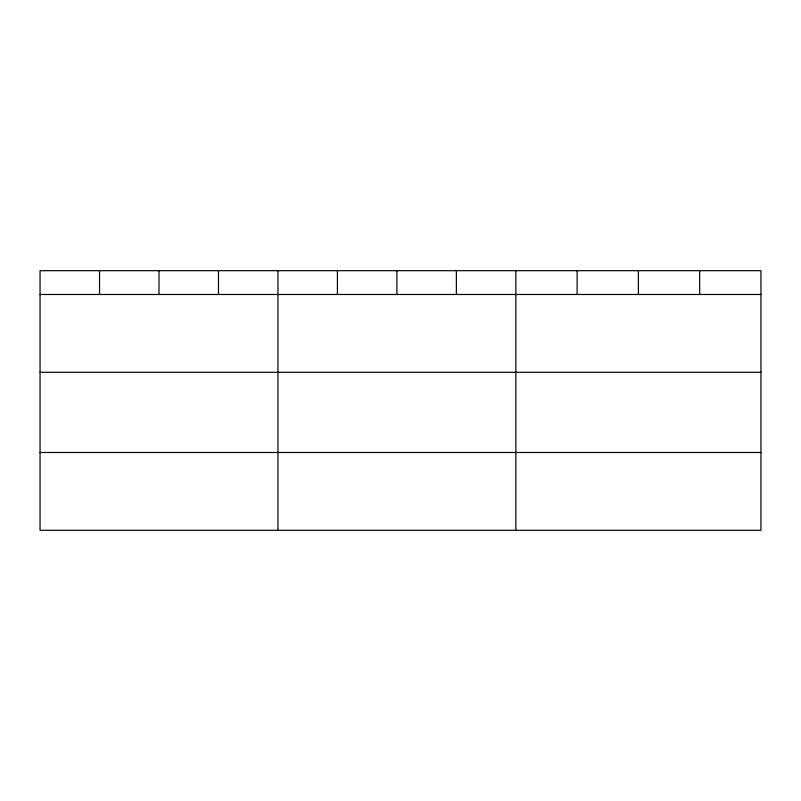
<?xml version="1.0" encoding="UTF-8"?>
<svg xmlns="http://www.w3.org/2000/svg" width="801" height="801" viewBox="0 0 801 801"><rect width="100%" height="100%" fill="white"/><g stroke="black" fill="none" stroke-linecap="round" stroke-linejoin="round"><path stroke-width="1.2" d="M760.95 372.295L760.95 270.688L40.05 270.688L40.05 530.312L760.95 530.312L760.95 372.295L40.05 372.295M40.05 294.478L760.95 294.478M40.05 452.485L760.95 452.485M699.673 270.688L699.673 294.478M638.397 270.688L638.397 294.478M577.12 270.688L577.12 294.478M515.844 270.688L515.844 530.312M456.37 270.688L456.37 294.478M396.895 270.688L396.895 294.478M337.421 270.688L337.421 294.478M277.947 270.688L277.947 530.312M218.473 270.688L218.473 294.478M158.999 270.688L158.999 294.478M99.524 270.688L99.524 294.478"/></g></svg>
